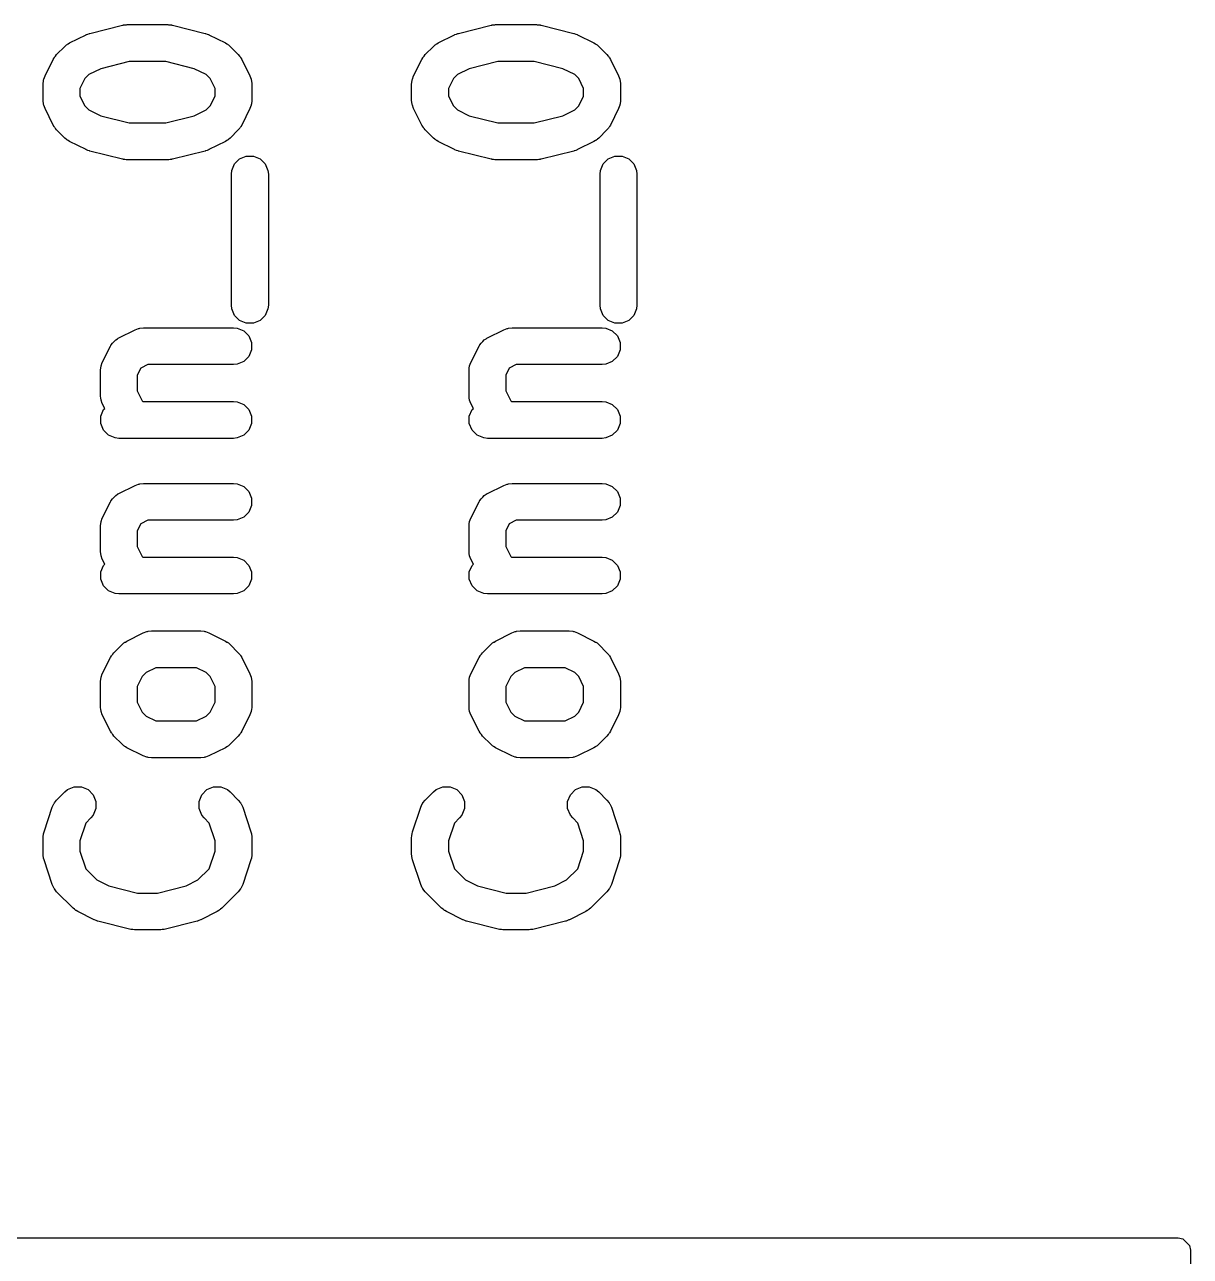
# Model space of a CAD drawing. Extents: x 0.5 to 3.33, y -7.81 to -5.91.
# Drawn here: x 2.853 to 3.0398, y -6.8079 to -6.6106 of the extents above; entities that cross this region are included whole.
import ezdxf

# ---------------------------------------------------------------- set-up
doc = ezdxf.new("R2010")
doc.units = 0
doc.header["$MEASUREMENT"] = 0
doc.layers.add('BLACK', color=7, linetype='CONTINUOUS')

msp = doc.modelspace()

# ---------------------------------------------------------------- linework, layer by layer
at = {"layer": 'BLACK', "linetype": 'CONTINUOUS'}
for p, q in [((2.86343, -6.61196), (2.86868, -6.61065)), ((2.86868, -6.61065), (2.86878, -6.61064)), ((2.86878, -6.61064), (2.86882, -6.61062)), ((2.86882, -6.61062), (2.86904, -6.6106)), ((2.86904, -6.6106), (2.86925, -6.61057)), ((2.86925, -6.61057), (2.8693, -6.61057)), ((2.8693, -6.61057), (2.8694, -6.61056)), ((2.8694, -6.61056), (2.87596, -6.61056)), ((2.87596, -6.61056), (2.87606, -6.61057)), ((2.87606, -6.61057), (2.8761, -6.61057)), ((2.8761, -6.61057), (2.87632, -6.6106)), ((2.87632, -6.6106), (2.87654, -6.61062)), ((2.87654, -6.61062), (2.87658, -6.61064)), ((2.87658, -6.61064), (2.87668, -6.61065)), ((2.87668, -6.61065), (2.88192, -6.61196)), ((2.92249, -6.61196), (2.92774, -6.61065)), ((2.92774, -6.61065), (2.92784, -6.61064)), ((2.92784, -6.61064), (2.92788, -6.61062)), ((2.92788, -6.61062), (2.92809, -6.6106)), ((2.92809, -6.6106), (2.92831, -6.61057)), ((2.92831, -6.61057), (2.92835, -6.61057)), ((2.92835, -6.61057), (2.92845, -6.61056)), ((2.92845, -6.61056), (2.93501, -6.61056)), ((2.93501, -6.61056), (2.93511, -6.61057)), ((2.93511, -6.61057), (2.93516, -6.61057)), ((2.93516, -6.61057), (2.93537, -6.6106)), ((2.93537, -6.6106), (2.93559, -6.61062)), ((2.93559, -6.61062), (2.93563, -6.61064)), ((2.93563, -6.61064), (2.93573, -6.61065)), ((2.93573, -6.61065), (2.94098, -6.61196)), ((2.85966, -6.61387), (2.85971, -6.61381)), ((2.85971, -6.61381), (2.8598, -6.61375)), ((2.8598, -6.61375), (2.85988, -6.61369)), ((2.85988, -6.61369), (2.85996, -6.61366)), ((2.85996, -6.61366), (2.8602, -6.6135)), ((2.8602, -6.6135), (2.86283, -6.61219)), ((2.86283, -6.61219), (2.86287, -6.61217)), ((2.86287, -6.61217), (2.86289, -6.61216)), ((2.86289, -6.61216), (2.86313, -6.61207)), ((2.86313, -6.61207), (2.86337, -6.61198)), ((2.86337, -6.61198), (2.86339, -6.61198)), ((2.86339, -6.61198), (2.86343, -6.61196)), ((2.88192, -6.61196), (2.88197, -6.61198)), ((2.88197, -6.61198), (2.88199, -6.61198)), ((2.88199, -6.61198), (2.88223, -6.61207)), ((2.88223, -6.61207), (2.88247, -6.61216)), ((2.88247, -6.61216), (2.88249, -6.61217)), ((2.88249, -6.61217), (2.88253, -6.61219)), ((2.88253, -6.61219), (2.88515, -6.6135)), ((2.88515, -6.6135), (2.8854, -6.61366)), ((2.8854, -6.61366), (2.88547, -6.61369)), ((2.88547, -6.61369), (2.88555, -6.61375)), ((2.88555, -6.61375), (2.88564, -6.61381)), ((2.88564, -6.61381), (2.88569, -6.61387)), ((2.91872, -6.61387), (2.91877, -6.61381)), ((2.91877, -6.61381), (2.91886, -6.61375)), ((2.91886, -6.61375), (2.91894, -6.61369)), ((2.91894, -6.61369), (2.91901, -6.61366)), ((2.91901, -6.61366), (2.91926, -6.6135)), ((2.91926, -6.6135), (2.92188, -6.61219)), ((2.92188, -6.61219), (2.92192, -6.61217)), ((2.92192, -6.61217), (2.92194, -6.61216)), ((2.92194, -6.61216), (2.92218, -6.61207)), ((2.92218, -6.61207), (2.92242, -6.61198)), ((2.92242, -6.61198), (2.92244, -6.61198)), ((2.92244, -6.61198), (2.92249, -6.61196)), ((2.94098, -6.61196), (2.94102, -6.61198)), ((2.94102, -6.61198), (2.94104, -6.61198)), ((2.94104, -6.61198), (2.94128, -6.61207)), ((2.94128, -6.61207), (2.94152, -6.61216)), ((2.94152, -6.61216), (2.94154, -6.61217)), ((2.94154, -6.61217), (2.94158, -6.61219)), ((2.94158, -6.61219), (2.94421, -6.6135)), ((2.94421, -6.6135), (2.94446, -6.61366)), ((2.94446, -6.61366), (2.94453, -6.61369)), ((2.94453, -6.61369), (2.94461, -6.61375)), ((2.94461, -6.61375), (2.9447, -6.61381)), ((2.9447, -6.61381), (2.94475, -6.61387)), ((2.85776, -6.61581), (2.85782, -6.61573)), ((2.85782, -6.61573), (2.85788, -6.61564)), ((2.85788, -6.61564), (2.85794, -6.61559)), ((2.85794, -6.61559), (2.85812, -6.61537)), ((2.85812, -6.61537), (2.85944, -6.61405)), ((2.85944, -6.61405), (2.85966, -6.61387)), ((2.88569, -6.61387), (2.88592, -6.61405)), ((2.88592, -6.61405), (2.88723, -6.61537)), ((2.88723, -6.61537), (2.88742, -6.61559)), ((2.88742, -6.61559), (2.88748, -6.61564)), ((2.88748, -6.61564), (2.88753, -6.61573)), ((2.88753, -6.61573), (2.8876, -6.61581)), ((2.91681, -6.61581), (2.91688, -6.61573)), ((2.91688, -6.61573), (2.91693, -6.61564)), ((2.91693, -6.61564), (2.91699, -6.61559)), ((2.91699, -6.61559), (2.91718, -6.61537)), ((2.91718, -6.61537), (2.91849, -6.61405)), ((2.91849, -6.61405), (2.91872, -6.61387)), ((2.94475, -6.61387), (2.94498, -6.61405)), ((2.94498, -6.61405), (2.94629, -6.61537)), ((2.94629, -6.61537), (2.94647, -6.61559)), ((2.94647, -6.61559), (2.94653, -6.61564)), ((2.94653, -6.61564), (2.94659, -6.61573)), ((2.94659, -6.61573), (2.94666, -6.61581)), ((2.85626, -6.61876), (2.85757, -6.61613)), ((2.85757, -6.61613), (2.85773, -6.61589)), ((2.85773, -6.61589), (2.85776, -6.61581)), ((2.86518, -6.61762), (2.86327, -6.61857)), ((2.86976, -6.61647), (2.86518, -6.61762)), ((2.8756, -6.61647), (2.86976, -6.61647)), ((2.88018, -6.61762), (2.8756, -6.61647)), ((2.88208, -6.61857), (2.88018, -6.61762)), ((2.8876, -6.61581), (2.88763, -6.61589)), ((2.88763, -6.61589), (2.88779, -6.61613)), ((2.88779, -6.61613), (2.8891, -6.61876)), ((2.91531, -6.61876), (2.91663, -6.61613)), ((2.91663, -6.61613), (2.91678, -6.61589)), ((2.91678, -6.61589), (2.91681, -6.61581)), ((2.92423, -6.61762), (2.92233, -6.61857)), ((2.92882, -6.61647), (2.92423, -6.61762)), ((2.93465, -6.61647), (2.92882, -6.61647)), ((2.93923, -6.61762), (2.93465, -6.61647)), ((2.94114, -6.61857), (2.93923, -6.61762)), ((2.94666, -6.61581), (2.94669, -6.61589)), ((2.94669, -6.61589), (2.94684, -6.61613)), ((2.94684, -6.61613), (2.94815, -6.61876)), ((2.85595, -6.62008), (2.856, -6.6195)), ((2.856, -6.6195), (2.85604, -6.6194)), ((2.85604, -6.6194), (2.85605, -6.6193)), ((2.85605, -6.6193), (2.85626, -6.61876)), ((2.86264, -6.6192), (2.86185, -6.62078)), ((2.86327, -6.61857), (2.86264, -6.6192)), ((2.88272, -6.6192), (2.88208, -6.61857)), ((2.88351, -6.62078), (2.88272, -6.6192)), ((2.8891, -6.61876), (2.88931, -6.6193)), ((2.88931, -6.6193), (2.88931, -6.6194)), ((2.88931, -6.6194), (2.88935, -6.6195)), ((2.88935, -6.6195), (2.88941, -6.62008)), ((2.915, -6.62008), (2.91506, -6.6195)), ((2.91506, -6.6195), (2.9151, -6.6194)), ((2.9151, -6.6194), (2.91511, -6.6193)), ((2.91511, -6.6193), (2.91531, -6.61876)), ((2.92169, -6.6192), (2.92091, -6.62078)), ((2.92233, -6.61857), (2.92169, -6.6192)), ((2.94177, -6.6192), (2.94114, -6.61857)), ((2.94256, -6.62078), (2.94177, -6.6192)), ((2.94815, -6.61876), (2.94836, -6.6193)), ((2.94836, -6.6193), (2.94837, -6.6194)), ((2.94837, -6.6194), (2.94841, -6.6195)), ((2.94841, -6.6195), (2.94847, -6.62008)), ((2.85595, -6.6227), (2.85595, -6.62008)), ((2.86185, -6.62078), (2.86185, -6.62201)), ((2.88351, -6.62201), (2.88351, -6.62078)), ((2.88941, -6.62008), (2.88941, -6.6227)), ((2.915, -6.6227), (2.915, -6.62008)), ((2.92091, -6.62078), (2.92091, -6.62201)), ((2.94256, -6.62201), (2.94256, -6.62078)), ((2.94847, -6.62008), (2.94847, -6.6227)), ((2.856, -6.62328), (2.85595, -6.6227)), ((2.85604, -6.62338), (2.856, -6.62328)), ((2.85605, -6.62348), (2.85604, -6.62338)), ((2.85626, -6.62402), (2.85605, -6.62348)), ((2.86185, -6.62201), (2.86264, -6.62358)), ((2.86264, -6.62358), (2.86327, -6.62421)), ((2.88208, -6.62421), (2.88272, -6.62358)), ((2.88272, -6.62358), (2.88351, -6.62201)), ((2.88931, -6.62348), (2.8891, -6.62402)), ((2.88935, -6.62328), (2.88931, -6.62338)), ((2.88931, -6.62338), (2.88931, -6.62348)), ((2.88941, -6.6227), (2.88935, -6.62328)), ((2.91506, -6.62328), (2.915, -6.6227)), ((2.9151, -6.62338), (2.91506, -6.62328)), ((2.91511, -6.62348), (2.9151, -6.62338)), ((2.91531, -6.62402), (2.91511, -6.62348)), ((2.92091, -6.62201), (2.92169, -6.62358)), ((2.92169, -6.62358), (2.92233, -6.62421)), ((2.94114, -6.62421), (2.94177, -6.62358)), ((2.94177, -6.62358), (2.94256, -6.62201)), ((2.94836, -6.62348), (2.94815, -6.62402)), ((2.94837, -6.62338), (2.94836, -6.62348)), ((2.94841, -6.62328), (2.94837, -6.62338)), ((2.94847, -6.6227), (2.94841, -6.62328)), ((2.85757, -6.62665), (2.85626, -6.62402)), ((2.86327, -6.62421), (2.86518, -6.62517)), ((2.86518, -6.62517), (2.86976, -6.62631)), ((2.8756, -6.62631), (2.88018, -6.62517)), ((2.88018, -6.62517), (2.88208, -6.62421)), ((2.8891, -6.62402), (2.88779, -6.62665)), ((2.91663, -6.62665), (2.91531, -6.62402)), ((2.92233, -6.62421), (2.92423, -6.62517)), ((2.92423, -6.62517), (2.92882, -6.62631)), ((2.93465, -6.62631), (2.93923, -6.62517)), ((2.93923, -6.62517), (2.94114, -6.62421)), ((2.94815, -6.62402), (2.94684, -6.62665)), ((2.85773, -6.6269), (2.85757, -6.62665)), ((2.85776, -6.62697), (2.85773, -6.6269)), ((2.85782, -6.62705), (2.85776, -6.62697)), ((2.85788, -6.62714), (2.85782, -6.62705)), ((2.85794, -6.62719), (2.85788, -6.62714)), ((2.85812, -6.62742), (2.85794, -6.62719)), ((2.85944, -6.62873), (2.85812, -6.62742)), ((2.86976, -6.62631), (2.8756, -6.62631)), ((2.88723, -6.62742), (2.88592, -6.62873)), ((2.88742, -6.62719), (2.88723, -6.62742)), ((2.88748, -6.62714), (2.88742, -6.62719)), ((2.88753, -6.62705), (2.88748, -6.62714)), ((2.8876, -6.62697), (2.88753, -6.62705)), ((2.88763, -6.6269), (2.8876, -6.62697)), ((2.88779, -6.62665), (2.88763, -6.6269)), ((2.91678, -6.6269), (2.91663, -6.62665)), ((2.91681, -6.62697), (2.91678, -6.6269)), ((2.91688, -6.62705), (2.91681, -6.62697)), ((2.91693, -6.62714), (2.91688, -6.62705)), ((2.91699, -6.62719), (2.91693, -6.62714)), ((2.91718, -6.62742), (2.91699, -6.62719)), ((2.91849, -6.62873), (2.91718, -6.62742)), ((2.92882, -6.62631), (2.93465, -6.62631)), ((2.94629, -6.62742), (2.94498, -6.62873)), ((2.94647, -6.62719), (2.94629, -6.62742)), ((2.94653, -6.62714), (2.94647, -6.62719)), ((2.94659, -6.62705), (2.94653, -6.62714)), ((2.94666, -6.62697), (2.94659, -6.62705)), ((2.94669, -6.6269), (2.94666, -6.62697)), ((2.94684, -6.62665), (2.94669, -6.6269)), ((2.85966, -6.62891), (2.85944, -6.62873)), ((2.85971, -6.62897), (2.85966, -6.62891)), ((2.8598, -6.62903), (2.85971, -6.62897)), ((2.85988, -6.6291), (2.8598, -6.62903)), ((2.85996, -6.62913), (2.85988, -6.6291)), ((2.8602, -6.62928), (2.85996, -6.62913)), ((2.86283, -6.63059), (2.8602, -6.62928)), ((2.88515, -6.62928), (2.88253, -6.63059)), ((2.8854, -6.62913), (2.88515, -6.62928)), ((2.88547, -6.6291), (2.8854, -6.62913)), ((2.88555, -6.62903), (2.88547, -6.6291)), ((2.88564, -6.62897), (2.88555, -6.62903)), ((2.88569, -6.62891), (2.88564, -6.62897)), ((2.88592, -6.62873), (2.88569, -6.62891)), ((2.91872, -6.62891), (2.91849, -6.62873)), ((2.91877, -6.62897), (2.91872, -6.62891)), ((2.91886, -6.62903), (2.91877, -6.62897)), ((2.91894, -6.6291), (2.91886, -6.62903)), ((2.91901, -6.62913), (2.91894, -6.6291)), ((2.91926, -6.62928), (2.91901, -6.62913)), ((2.92188, -6.63059), (2.91926, -6.62928)), ((2.94421, -6.62928), (2.94158, -6.63059)), ((2.94446, -6.62913), (2.94421, -6.62928)), ((2.94453, -6.6291), (2.94446, -6.62913)), ((2.94461, -6.62903), (2.94453, -6.6291)), ((2.9447, -6.62897), (2.94461, -6.62903)), ((2.94475, -6.62891), (2.9447, -6.62897)), ((2.94498, -6.62873), (2.94475, -6.62891)), ((2.86287, -6.63061), (2.86283, -6.63059)), ((2.86289, -6.63062), (2.86287, -6.63061)), ((2.86313, -6.63071), (2.86289, -6.63062)), ((2.86337, -6.6308), (2.86313, -6.63071)), ((2.86339, -6.6308), (2.86337, -6.6308)), ((2.86343, -6.63082), (2.86339, -6.6308)), ((2.86868, -6.63213), (2.86343, -6.63082)), ((2.88192, -6.63082), (2.87668, -6.63213)), ((2.88197, -6.6308), (2.88192, -6.63082)), ((2.88199, -6.6308), (2.88197, -6.6308)), ((2.88223, -6.63071), (2.88199, -6.6308)), ((2.88247, -6.63062), (2.88223, -6.63071)), ((2.88249, -6.63061), (2.88247, -6.63062)), ((2.88253, -6.63059), (2.88249, -6.63061)), ((2.92192, -6.63061), (2.92188, -6.63059)), ((2.92194, -6.63062), (2.92192, -6.63061)), ((2.92218, -6.63071), (2.92194, -6.63062)), ((2.92242, -6.6308), (2.92218, -6.63071)), ((2.92244, -6.6308), (2.92242, -6.6308)), ((2.92249, -6.63082), (2.92244, -6.6308)), ((2.92774, -6.63213), (2.92249, -6.63082)), ((2.94098, -6.63082), (2.93573, -6.63213)), ((2.94102, -6.6308), (2.94098, -6.63082)), ((2.94104, -6.6308), (2.94102, -6.6308)), ((2.94128, -6.63071), (2.94104, -6.6308)), ((2.94152, -6.63062), (2.94128, -6.63071)), ((2.94154, -6.63061), (2.94152, -6.63062)), ((2.94158, -6.63059), (2.94154, -6.63061)), ((2.86878, -6.63214), (2.86868, -6.63213)), ((2.86882, -6.63216), (2.86878, -6.63214)), ((2.86904, -6.63218), (2.86882, -6.63216)), ((2.86925, -6.63221), (2.86904, -6.63218)), ((2.8693, -6.63221), (2.86925, -6.63221)), ((2.8694, -6.63222), (2.8693, -6.63221)), ((2.87596, -6.63222), (2.8694, -6.63222)), ((2.87606, -6.63221), (2.87596, -6.63222)), ((2.8761, -6.63221), (2.87606, -6.63221)), ((2.87632, -6.63218), (2.8761, -6.63221)), ((2.87654, -6.63216), (2.87632, -6.63218)), ((2.87658, -6.63214), (2.87654, -6.63216)), ((2.87668, -6.63213), (2.87658, -6.63214)), ((2.88619, -6.63394), (2.88663, -6.63287)), ((2.88663, -6.63287), (2.88744, -6.63206)), ((2.88744, -6.63206), (2.88851, -6.63162)), ((2.88851, -6.63162), (2.88966, -6.63162)), ((2.88966, -6.63162), (2.89072, -6.63206)), ((2.89072, -6.63206), (2.89154, -6.63287)), ((2.89154, -6.63287), (2.89198, -6.63394)), ((2.92784, -6.63214), (2.92774, -6.63213)), ((2.92788, -6.63216), (2.92784, -6.63214)), ((2.92809, -6.63218), (2.92788, -6.63216)), ((2.92831, -6.63221), (2.92809, -6.63218)), ((2.92835, -6.63221), (2.92831, -6.63221)), ((2.92845, -6.63222), (2.92835, -6.63221)), ((2.93501, -6.63222), (2.92845, -6.63222)), ((2.93511, -6.63221), (2.93501, -6.63222)), ((2.93516, -6.63221), (2.93511, -6.63221)), ((2.93537, -6.63218), (2.93516, -6.63221)), ((2.93559, -6.63216), (2.93537, -6.63218)), ((2.93563, -6.63214), (2.93559, -6.63216)), ((2.93573, -6.63213), (2.93563, -6.63214)), ((2.94524, -6.63394), (2.94568, -6.63287)), ((2.94568, -6.63287), (2.9465, -6.63206)), ((2.9465, -6.63206), (2.94756, -6.63162)), ((2.94756, -6.63162), (2.94871, -6.63162)), ((2.94871, -6.63162), (2.94978, -6.63206)), ((2.94978, -6.63206), (2.95059, -6.63287)), ((2.95059, -6.63287), (2.95103, -6.63394)), ((2.88613, -6.63451), (2.88619, -6.63394)), ((2.88613, -6.65551), (2.88613, -6.63451)), ((2.89198, -6.63394), (2.89204, -6.63451)), ((2.89204, -6.63451), (2.89204, -6.65551)), ((2.94519, -6.63451), (2.94524, -6.63394)), ((2.94519, -6.65551), (2.94519, -6.63451)), ((2.95103, -6.63394), (2.95109, -6.63451)), ((2.95109, -6.63451), (2.95109, -6.65551)), ((2.88619, -6.65609), (2.88613, -6.65551)), ((2.88663, -6.65715), (2.88619, -6.65609)), ((2.88744, -6.65797), (2.88663, -6.65715)), ((2.89154, -6.65715), (2.89072, -6.65797)), ((2.89198, -6.65609), (2.89154, -6.65715)), ((2.89204, -6.65551), (2.89198, -6.65609)), ((2.94524, -6.65609), (2.94519, -6.65551)), ((2.94568, -6.65715), (2.94524, -6.65609)), ((2.9465, -6.65797), (2.94568, -6.65715)), ((2.95059, -6.65715), (2.94978, -6.65797)), ((2.95103, -6.65609), (2.95059, -6.65715)), ((2.95109, -6.65551), (2.95103, -6.65609)), ((2.87135, -6.65922), (2.87145, -6.65918)), ((2.87145, -6.65918), (2.87202, -6.65912)), ((2.87202, -6.65912), (2.88646, -6.65912)), ((2.88646, -6.65912), (2.88703, -6.65918)), ((2.88703, -6.65918), (2.8881, -6.65962)), ((2.88851, -6.65841), (2.88744, -6.65797)), ((2.88966, -6.65841), (2.88851, -6.65841)), ((2.89072, -6.65797), (2.88966, -6.65841)), ((2.9304, -6.65922), (2.9305, -6.65918)), ((2.9305, -6.65918), (2.93108, -6.65912)), ((2.93108, -6.65912), (2.94551, -6.65912)), ((2.94551, -6.65912), (2.94609, -6.65918)), ((2.94609, -6.65918), (2.94715, -6.65962)), ((2.94756, -6.65841), (2.9465, -6.65797)), ((2.94871, -6.65841), (2.94756, -6.65841)), ((2.94978, -6.65797), (2.94871, -6.65841)), ((2.86734, -6.66133), (2.86759, -6.66105)), ((2.86759, -6.66105), (2.86788, -6.66087)), ((2.86788, -6.66087), (2.86794, -6.66082)), ((2.86794, -6.66082), (2.86798, -6.66081)), ((2.86798, -6.66081), (2.86808, -6.66074)), ((2.86808, -6.66074), (2.8707, -6.65943)), ((2.8707, -6.65943), (2.87124, -6.65923)), ((2.87124, -6.65923), (2.87135, -6.65922)), ((2.8881, -6.65962), (2.88891, -6.66043)), ((2.88891, -6.66043), (2.88935, -6.6615)), ((2.9264, -6.66133), (2.92664, -6.66105)), ((2.92664, -6.66105), (2.92693, -6.66087)), ((2.92693, -6.66087), (2.92699, -6.66082)), ((2.92699, -6.66082), (2.92704, -6.66081)), ((2.92704, -6.66081), (2.92713, -6.66074)), ((2.92713, -6.66074), (2.92976, -6.65943)), ((2.92976, -6.65943), (2.9303, -6.65923)), ((2.9303, -6.65923), (2.9304, -6.65922)), ((2.94715, -6.65962), (2.94797, -6.66043)), ((2.94797, -6.66043), (2.94841, -6.6615)), ((2.86544, -6.66469), (2.86676, -6.66207)), ((2.86676, -6.66207), (2.86682, -6.66197)), ((2.86682, -6.66197), (2.86683, -6.66192)), ((2.86683, -6.66192), (2.86688, -6.66187)), ((2.86688, -6.66187), (2.86706, -6.66158)), ((2.86706, -6.66158), (2.86734, -6.66133)), ((2.88935, -6.66265), (2.88891, -6.66371)), ((2.88935, -6.6615), (2.88935, -6.66265)), ((2.9245, -6.66469), (2.92581, -6.66207)), ((2.92581, -6.66207), (2.92587, -6.66197)), ((2.92587, -6.66197), (2.92589, -6.66192)), ((2.92589, -6.66192), (2.92594, -6.66187)), ((2.92594, -6.66187), (2.92612, -6.66158)), ((2.92612, -6.66158), (2.9264, -6.66133)), ((2.94841, -6.66265), (2.94797, -6.66371)), ((2.94841, -6.6615), (2.94841, -6.66265)), ((2.86524, -6.66523), (2.86544, -6.66469)), ((2.87272, -6.66503), (2.8716, -6.66559)), ((2.88646, -6.66503), (2.87272, -6.66503)), ((2.88703, -6.66497), (2.88646, -6.66503)), ((2.8881, -6.66453), (2.88703, -6.66497)), ((2.88891, -6.66371), (2.8881, -6.66453)), ((2.92429, -6.66523), (2.9245, -6.66469)), ((2.93177, -6.66503), (2.93065, -6.66559)), ((2.94551, -6.66503), (2.93177, -6.66503)), ((2.94609, -6.66497), (2.94551, -6.66503)), ((2.94715, -6.66453), (2.94609, -6.66497)), ((2.94797, -6.66371), (2.94715, -6.66453)), ((2.86513, -6.66601), (2.86519, -6.66543)), ((2.86513, -6.66995), (2.86513, -6.66601)), ((2.86519, -6.66543), (2.86523, -6.66534)), ((2.86523, -6.66534), (2.86524, -6.66523)), ((2.8716, -6.66559), (2.87104, -6.66671)), ((2.87104, -6.66671), (2.87104, -6.66925)), ((2.92419, -6.66601), (2.92424, -6.66543)), ((2.92419, -6.66995), (2.92419, -6.66601)), ((2.92424, -6.66543), (2.92428, -6.66534)), ((2.92428, -6.66534), (2.92429, -6.66523)), ((2.93065, -6.66559), (2.93009, -6.66671)), ((2.93009, -6.66671), (2.93009, -6.66925)), ((2.86519, -6.67052), (2.86513, -6.66995)), ((2.86523, -6.67062), (2.86519, -6.67052)), ((2.86524, -6.67073), (2.86523, -6.67062)), ((2.86544, -6.67127), (2.86524, -6.67073)), ((2.87104, -6.66925), (2.87182, -6.67082)), ((2.87182, -6.67082), (2.87193, -6.67093)), ((2.87193, -6.67093), (2.88646, -6.67093)), ((2.88646, -6.67093), (2.88703, -6.67099)), ((2.88703, -6.67099), (2.8881, -6.67143)), ((2.92424, -6.67052), (2.92419, -6.66995)), ((2.92428, -6.67062), (2.92424, -6.67052)), ((2.92429, -6.67073), (2.92428, -6.67062)), ((2.9245, -6.67127), (2.92429, -6.67073)), ((2.93009, -6.66925), (2.93088, -6.67082)), ((2.93088, -6.67082), (2.93099, -6.67093)), ((2.93099, -6.67093), (2.94551, -6.67093)), ((2.94551, -6.67093), (2.94609, -6.67099)), ((2.94609, -6.67099), (2.94715, -6.67143)), ((2.86519, -6.67331), (2.86563, -6.67224)), ((2.86583, -6.67204), (2.86544, -6.67127)), ((2.86563, -6.67224), (2.86583, -6.67204)), ((2.8881, -6.67143), (2.88891, -6.67224)), ((2.88891, -6.67224), (2.88935, -6.67331)), ((2.92424, -6.67331), (2.92469, -6.67224)), ((2.92489, -6.67204), (2.9245, -6.67127)), ((2.92469, -6.67224), (2.92489, -6.67204)), ((2.94715, -6.67143), (2.94797, -6.67224)), ((2.94797, -6.67224), (2.94841, -6.67331)), ((2.86519, -6.67446), (2.86519, -6.67331)), ((2.86563, -6.67552), (2.86519, -6.67446)), ((2.88935, -6.67446), (2.88891, -6.67552)), ((2.88935, -6.67331), (2.88935, -6.67446)), ((2.92424, -6.67446), (2.92424, -6.67331)), ((2.92469, -6.67552), (2.92424, -6.67446)), ((2.94841, -6.67446), (2.94797, -6.67552)), ((2.94841, -6.67331), (2.94841, -6.67446)), ((2.86644, -6.67634), (2.86563, -6.67552)), ((2.86751, -6.67678), (2.86644, -6.67634)), ((2.86809, -6.67684), (2.86751, -6.67678)), ((2.88646, -6.67684), (2.86809, -6.67684)), ((2.88703, -6.67678), (2.88646, -6.67684)), ((2.8881, -6.67634), (2.88703, -6.67678)), ((2.88891, -6.67552), (2.8881, -6.67634)), ((2.9255, -6.67634), (2.92469, -6.67552)), ((2.92656, -6.67678), (2.9255, -6.67634)), ((2.92714, -6.67684), (2.92656, -6.67678)), ((2.94551, -6.67684), (2.92714, -6.67684)), ((2.94609, -6.67678), (2.94551, -6.67684)), ((2.94715, -6.67634), (2.94609, -6.67678)), ((2.94797, -6.67552), (2.94715, -6.67634)), ((2.86808, -6.68568), (2.8707, -6.68437)), ((2.8707, -6.68437), (2.87124, -6.68416)), ((2.87124, -6.68416), (2.87135, -6.68415)), ((2.87135, -6.68415), (2.87145, -6.68411)), ((2.87145, -6.68411), (2.87202, -6.68406)), ((2.87202, -6.68406), (2.88646, -6.68406)), ((2.88646, -6.68406), (2.88703, -6.68411)), ((2.88703, -6.68411), (2.8881, -6.68455)), ((2.8881, -6.68455), (2.88891, -6.68537)), ((2.92713, -6.68568), (2.92976, -6.68437)), ((2.92976, -6.68437), (2.9303, -6.68416)), ((2.9303, -6.68416), (2.9304, -6.68415)), ((2.9304, -6.68415), (2.9305, -6.68411)), ((2.9305, -6.68411), (2.93108, -6.68406)), ((2.93108, -6.68406), (2.94551, -6.68406)), ((2.94551, -6.68406), (2.94609, -6.68411)), ((2.94609, -6.68411), (2.94715, -6.68455)), ((2.94715, -6.68455), (2.94797, -6.68537)), ((2.86683, -6.68686), (2.86688, -6.6868)), ((2.86688, -6.6868), (2.86706, -6.68651)), ((2.86706, -6.68651), (2.86734, -6.68627)), ((2.86734, -6.68627), (2.86759, -6.68599)), ((2.86759, -6.68599), (2.86788, -6.6858)), ((2.86788, -6.6858), (2.86794, -6.68575)), ((2.86794, -6.68575), (2.86798, -6.68574)), ((2.86798, -6.68574), (2.86808, -6.68568)), ((2.88891, -6.68537), (2.88935, -6.68643)), ((2.88935, -6.68643), (2.88935, -6.68758)), ((2.92589, -6.68686), (2.92594, -6.6868)), ((2.92594, -6.6868), (2.92612, -6.68651)), ((2.92612, -6.68651), (2.9264, -6.68627)), ((2.9264, -6.68627), (2.92664, -6.68599)), ((2.92664, -6.68599), (2.92693, -6.6858)), ((2.92693, -6.6858), (2.92699, -6.68575)), ((2.92699, -6.68575), (2.92704, -6.68574)), ((2.92704, -6.68574), (2.92713, -6.68568)), ((2.94797, -6.68537), (2.94841, -6.68643)), ((2.94841, -6.68643), (2.94841, -6.68758)), ((2.86544, -6.68962), (2.86676, -6.687)), ((2.86676, -6.687), (2.86682, -6.6869)), ((2.86682, -6.6869), (2.86683, -6.68686)), ((2.88891, -6.68865), (2.8881, -6.68946)), ((2.88935, -6.68758), (2.88891, -6.68865)), ((2.9245, -6.68962), (2.92581, -6.687)), ((2.92581, -6.687), (2.92587, -6.6869)), ((2.92587, -6.6869), (2.92589, -6.68686)), ((2.94797, -6.68865), (2.94715, -6.68946)), ((2.94841, -6.68758), (2.94797, -6.68865)), ((2.86513, -6.69094), (2.86519, -6.69037)), ((2.86519, -6.69037), (2.86523, -6.69027)), ((2.86523, -6.69027), (2.86524, -6.69016)), ((2.86524, -6.69016), (2.86544, -6.68962)), ((2.8716, -6.69052), (2.87104, -6.69164)), ((2.87272, -6.68996), (2.8716, -6.69052)), ((2.88646, -6.68996), (2.87272, -6.68996)), ((2.88703, -6.6899), (2.88646, -6.68996)), ((2.8881, -6.68946), (2.88703, -6.6899)), ((2.92419, -6.69094), (2.92424, -6.69037)), ((2.92424, -6.69037), (2.92428, -6.69027)), ((2.92428, -6.69027), (2.92429, -6.69016)), ((2.92429, -6.69016), (2.9245, -6.68962)), ((2.93065, -6.69052), (2.93009, -6.69164)), ((2.93177, -6.68996), (2.93065, -6.69052)), ((2.94551, -6.68996), (2.93177, -6.68996)), ((2.94609, -6.6899), (2.94551, -6.68996)), ((2.94715, -6.68946), (2.94609, -6.6899)), ((2.86513, -6.69488), (2.86513, -6.69094)), ((2.87104, -6.69164), (2.87104, -6.69418)), ((2.92419, -6.69488), (2.92419, -6.69094)), ((2.93009, -6.69164), (2.93009, -6.69418)), ((2.87104, -6.69418), (2.87182, -6.69576)), ((2.93009, -6.69418), (2.93088, -6.69576)), ((2.86519, -6.69546), (2.86513, -6.69488)), ((2.86523, -6.69556), (2.86519, -6.69546)), ((2.86524, -6.69566), (2.86523, -6.69556)), ((2.86544, -6.6962), (2.86524, -6.69566)), ((2.86583, -6.69698), (2.86544, -6.6962)), ((2.87182, -6.69576), (2.87193, -6.69587)), ((2.87193, -6.69587), (2.88646, -6.69587)), ((2.88646, -6.69587), (2.88703, -6.69592)), ((2.88703, -6.69592), (2.8881, -6.69636)), ((2.8881, -6.69636), (2.88891, -6.69718)), ((2.92424, -6.69546), (2.92419, -6.69488)), ((2.92428, -6.69556), (2.92424, -6.69546)), ((2.92429, -6.69566), (2.92428, -6.69556)), ((2.9245, -6.6962), (2.92429, -6.69566)), ((2.92489, -6.69698), (2.9245, -6.6962)), ((2.93088, -6.69576), (2.93099, -6.69587)), ((2.93099, -6.69587), (2.94551, -6.69587)), ((2.94551, -6.69587), (2.94609, -6.69592)), ((2.94609, -6.69592), (2.94715, -6.69636)), ((2.94715, -6.69636), (2.94797, -6.69718)), ((2.86519, -6.69824), (2.86563, -6.69718)), ((2.86519, -6.69939), (2.86519, -6.69824)), ((2.86563, -6.69718), (2.86583, -6.69698)), ((2.88891, -6.69718), (2.88935, -6.69824)), ((2.88935, -6.69824), (2.88935, -6.69939)), ((2.92424, -6.69824), (2.92469, -6.69718)), ((2.92424, -6.69939), (2.92424, -6.69824)), ((2.92469, -6.69718), (2.92489, -6.69698)), ((2.94797, -6.69718), (2.94841, -6.69824)), ((2.94841, -6.69824), (2.94841, -6.69939)), ((2.86563, -6.70046), (2.86519, -6.69939)), ((2.86644, -6.70127), (2.86563, -6.70046)), ((2.88891, -6.70046), (2.8881, -6.70127)), ((2.88935, -6.69939), (2.88891, -6.70046)), ((2.92469, -6.70046), (2.92424, -6.69939)), ((2.9255, -6.70127), (2.92469, -6.70046)), ((2.94797, -6.70046), (2.94715, -6.70127)), ((2.94841, -6.69939), (2.94797, -6.70046)), ((2.86751, -6.70171), (2.86644, -6.70127)), ((2.86809, -6.70177), (2.86751, -6.70171)), ((2.88646, -6.70177), (2.86809, -6.70177)), ((2.88703, -6.70171), (2.88646, -6.70177)), ((2.8881, -6.70127), (2.88703, -6.70171)), ((2.92656, -6.70171), (2.9255, -6.70127)), ((2.92714, -6.70177), (2.92656, -6.70171)), ((2.94551, -6.70177), (2.92714, -6.70177)), ((2.94609, -6.70171), (2.94551, -6.70177)), ((2.94715, -6.70127), (2.94609, -6.70171)), ((2.86939, -6.7093), (2.87201, -6.70799)), ((2.87201, -6.70799), (2.87255, -6.70778)), ((2.87255, -6.70778), (2.87266, -6.70777)), ((2.87266, -6.70777), (2.87276, -6.70773)), ((2.87276, -6.70773), (2.87333, -6.70768)), ((2.87333, -6.70768), (2.88121, -6.70768)), ((2.88121, -6.70768), (2.88178, -6.70773)), ((2.88178, -6.70773), (2.88188, -6.70777)), ((2.88188, -6.70777), (2.88199, -6.70778)), ((2.88199, -6.70778), (2.88253, -6.70799)), ((2.88253, -6.70799), (2.88515, -6.7093)), ((2.92844, -6.7093), (2.93107, -6.70799)), ((2.93107, -6.70799), (2.93161, -6.70778)), ((2.93161, -6.70778), (2.93172, -6.70777)), ((2.93172, -6.70777), (2.93181, -6.70773)), ((2.93181, -6.70773), (2.93239, -6.70768)), ((2.93239, -6.70768), (2.94026, -6.70768)), ((2.94026, -6.70768), (2.94084, -6.70773)), ((2.94084, -6.70773), (2.94094, -6.70777)), ((2.94094, -6.70777), (2.94104, -6.70778)), ((2.94104, -6.70778), (2.94158, -6.70799)), ((2.94158, -6.70799), (2.94421, -6.7093)), ((2.86731, -6.71117), (2.86862, -6.70985)), ((2.86862, -6.70985), (2.86885, -6.70967)), ((2.86885, -6.70967), (2.8689, -6.70961)), ((2.8689, -6.70961), (2.86899, -6.70955)), ((2.86899, -6.70955), (2.86907, -6.70949)), ((2.86907, -6.70949), (2.86914, -6.70946)), ((2.86914, -6.70946), (2.86939, -6.7093)), ((2.88515, -6.7093), (2.8854, -6.70946)), ((2.8854, -6.70946), (2.88547, -6.70949)), ((2.88547, -6.70949), (2.88555, -6.70955)), ((2.88555, -6.70955), (2.88564, -6.70961)), ((2.88564, -6.70961), (2.88569, -6.70967)), ((2.88569, -6.70967), (2.88592, -6.70985)), ((2.88592, -6.70985), (2.88723, -6.71117)), ((2.92636, -6.71117), (2.92768, -6.70985)), ((2.92768, -6.70985), (2.9279, -6.70967)), ((2.9279, -6.70967), (2.92795, -6.70961)), ((2.92795, -6.70961), (2.92804, -6.70955)), ((2.92804, -6.70955), (2.92812, -6.70949)), ((2.92812, -6.70949), (2.9282, -6.70946)), ((2.9282, -6.70946), (2.92844, -6.7093)), ((2.94421, -6.7093), (2.94446, -6.70946)), ((2.94446, -6.70946), (2.94453, -6.70949)), ((2.94453, -6.70949), (2.94461, -6.70955)), ((2.94461, -6.70955), (2.9447, -6.70961)), ((2.9447, -6.70961), (2.94475, -6.70967)), ((2.94475, -6.70967), (2.94498, -6.70985)), ((2.94498, -6.70985), (2.94629, -6.71117)), ((2.86544, -6.71456), (2.86676, -6.71193)), ((2.86676, -6.71193), (2.86691, -6.71169)), ((2.86691, -6.71169), (2.86694, -6.71161)), ((2.86694, -6.71161), (2.86701, -6.71153)), ((2.86701, -6.71153), (2.86706, -6.71144)), ((2.86706, -6.71144), (2.86712, -6.71139)), ((2.86712, -6.71139), (2.86731, -6.71117)), ((2.88723, -6.71117), (2.88742, -6.71139)), ((2.88742, -6.71139), (2.88748, -6.71144)), ((2.88748, -6.71144), (2.88753, -6.71153)), ((2.88753, -6.71153), (2.8876, -6.71161)), ((2.8876, -6.71161), (2.88763, -6.71169)), ((2.88763, -6.71169), (2.88779, -6.71193)), ((2.88779, -6.71193), (2.8891, -6.71456)), ((2.9245, -6.71456), (2.92581, -6.71193)), ((2.92581, -6.71193), (2.92597, -6.71169)), ((2.92597, -6.71169), (2.926, -6.71161)), ((2.926, -6.71161), (2.92606, -6.71153)), ((2.92606, -6.71153), (2.92612, -6.71144)), ((2.92612, -6.71144), (2.92618, -6.71139)), ((2.92618, -6.71139), (2.92636, -6.71117)), ((2.94629, -6.71117), (2.94647, -6.71139)), ((2.94647, -6.71139), (2.94653, -6.71144)), ((2.94653, -6.71144), (2.94659, -6.71153)), ((2.94659, -6.71153), (2.94666, -6.71161)), ((2.94666, -6.71161), (2.94669, -6.71169)), ((2.94669, -6.71169), (2.94684, -6.71193)), ((2.94684, -6.71193), (2.94815, -6.71456)), ((2.87246, -6.71437), (2.87182, -6.715)), ((2.87403, -6.71358), (2.87246, -6.71437)), ((2.88051, -6.71358), (2.87403, -6.71358)), ((2.88208, -6.71437), (2.88051, -6.71358)), ((2.88272, -6.715), (2.88208, -6.71437)), ((2.93151, -6.71437), (2.93088, -6.715)), ((2.93309, -6.71358), (2.93151, -6.71437)), ((2.93957, -6.71358), (2.93309, -6.71358)), ((2.94114, -6.71437), (2.93957, -6.71358)), ((2.94177, -6.715), (2.94114, -6.71437)), ((2.86513, -6.71588), (2.86519, -6.7153)), ((2.86513, -6.71982), (2.86513, -6.71588)), ((2.86519, -6.7153), (2.86523, -6.71521)), ((2.86523, -6.71521), (2.86524, -6.7151)), ((2.86524, -6.7151), (2.86544, -6.71456)), ((2.87182, -6.715), (2.87104, -6.71658)), ((2.88351, -6.71658), (2.88272, -6.715)), ((2.8891, -6.71456), (2.88931, -6.7151)), ((2.88931, -6.7151), (2.88931, -6.71521)), ((2.88931, -6.71521), (2.88935, -6.7153)), ((2.88935, -6.7153), (2.88941, -6.71588)), ((2.88941, -6.71588), (2.88941, -6.71982)), ((2.92419, -6.71588), (2.92424, -6.7153)), ((2.92419, -6.71982), (2.92419, -6.71588)), ((2.92424, -6.7153), (2.92428, -6.71521)), ((2.92428, -6.71521), (2.92429, -6.7151)), ((2.92429, -6.7151), (2.9245, -6.71456)), ((2.93088, -6.715), (2.93009, -6.71658)), ((2.94256, -6.71658), (2.94177, -6.715)), ((2.94815, -6.71456), (2.94836, -6.7151)), ((2.94836, -6.7151), (2.94837, -6.71521)), ((2.94837, -6.71521), (2.94841, -6.7153)), ((2.94841, -6.7153), (2.94847, -6.71588)), ((2.94847, -6.71588), (2.94847, -6.71982)), ((2.87104, -6.71658), (2.87104, -6.71912)), ((2.88351, -6.71912), (2.88351, -6.71658)), ((2.93009, -6.71658), (2.93009, -6.71912)), ((2.94256, -6.71912), (2.94256, -6.71658)), ((2.86519, -6.72039), (2.86513, -6.71982)), ((2.87104, -6.71912), (2.87182, -6.72069)), ((2.88272, -6.72069), (2.88351, -6.71912)), ((2.88941, -6.71982), (2.88935, -6.72039)), ((2.92424, -6.72039), (2.92419, -6.71982)), ((2.93009, -6.71912), (2.93088, -6.72069)), ((2.94177, -6.72069), (2.94256, -6.71912)), ((2.94847, -6.71982), (2.94841, -6.72039)), ((2.86523, -6.72049), (2.86519, -6.72039)), ((2.86524, -6.7206), (2.86523, -6.72049)), ((2.86544, -6.72114), (2.86524, -6.7206)), ((2.86676, -6.72376), (2.86544, -6.72114)), ((2.87182, -6.72069), (2.87246, -6.72133)), ((2.87246, -6.72133), (2.87403, -6.72211)), ((2.87403, -6.72211), (2.88051, -6.72211)), ((2.88051, -6.72211), (2.88208, -6.72133)), ((2.88208, -6.72133), (2.88272, -6.72069)), ((2.8891, -6.72114), (2.88779, -6.72376)), ((2.88931, -6.7206), (2.8891, -6.72114)), ((2.88935, -6.72039), (2.88931, -6.72049)), ((2.88931, -6.72049), (2.88931, -6.7206)), ((2.92428, -6.72049), (2.92424, -6.72039)), ((2.92429, -6.7206), (2.92428, -6.72049)), ((2.9245, -6.72114), (2.92429, -6.7206)), ((2.92581, -6.72376), (2.9245, -6.72114)), ((2.93088, -6.72069), (2.93151, -6.72133)), ((2.93151, -6.72133), (2.93309, -6.72211)), ((2.93309, -6.72211), (2.93957, -6.72211)), ((2.93957, -6.72211), (2.94114, -6.72133)), ((2.94114, -6.72133), (2.94177, -6.72069)), ((2.94815, -6.72114), (2.94684, -6.72376)), ((2.94836, -6.7206), (2.94815, -6.72114)), ((2.94837, -6.72049), (2.94836, -6.7206)), ((2.94841, -6.72039), (2.94837, -6.72049)), ((2.86691, -6.72401), (2.86676, -6.72376)), ((2.86694, -6.72408), (2.86691, -6.72401)), ((2.86701, -6.72416), (2.86694, -6.72408)), ((2.86706, -6.72425), (2.86701, -6.72416)), ((2.86712, -6.7243), (2.86706, -6.72425)), ((2.86731, -6.72453), (2.86712, -6.7243)), ((2.88742, -6.7243), (2.88723, -6.72453)), ((2.88748, -6.72425), (2.88742, -6.7243)), ((2.88753, -6.72416), (2.88748, -6.72425)), ((2.8876, -6.72408), (2.88753, -6.72416)), ((2.88763, -6.72401), (2.8876, -6.72408)), ((2.88779, -6.72376), (2.88763, -6.72401)), ((2.92597, -6.72401), (2.92581, -6.72376)), ((2.926, -6.72408), (2.92597, -6.72401)), ((2.92606, -6.72416), (2.926, -6.72408)), ((2.92612, -6.72425), (2.92606, -6.72416)), ((2.92618, -6.7243), (2.92612, -6.72425)), ((2.92636, -6.72453), (2.92618, -6.7243)), ((2.94647, -6.7243), (2.94629, -6.72453)), ((2.94653, -6.72425), (2.94647, -6.7243)), ((2.94659, -6.72416), (2.94653, -6.72425)), ((2.94666, -6.72408), (2.94659, -6.72416)), ((2.94669, -6.72401), (2.94666, -6.72408)), ((2.94684, -6.72376), (2.94669, -6.72401)), ((2.86862, -6.72584), (2.86731, -6.72453)), ((2.86885, -6.72603), (2.86862, -6.72584)), ((2.8689, -6.72609), (2.86885, -6.72603)), ((2.86899, -6.72614), (2.8689, -6.72609)), ((2.86907, -6.72621), (2.86899, -6.72614)), ((2.86914, -6.72624), (2.86907, -6.72621)), ((2.86939, -6.72639), (2.86914, -6.72624)), ((2.8854, -6.72624), (2.88515, -6.72639)), ((2.88547, -6.72621), (2.8854, -6.72624)), ((2.88555, -6.72614), (2.88547, -6.72621)), ((2.88564, -6.72609), (2.88555, -6.72614)), ((2.88569, -6.72603), (2.88564, -6.72609)), ((2.88592, -6.72584), (2.88569, -6.72603)), ((2.88723, -6.72453), (2.88592, -6.72584)), ((2.92768, -6.72584), (2.92636, -6.72453)), ((2.9279, -6.72603), (2.92768, -6.72584)), ((2.92795, -6.72609), (2.9279, -6.72603)), ((2.92804, -6.72614), (2.92795, -6.72609)), ((2.92812, -6.72621), (2.92804, -6.72614)), ((2.9282, -6.72624), (2.92812, -6.72621)), ((2.92844, -6.72639), (2.9282, -6.72624)), ((2.94446, -6.72624), (2.94421, -6.72639)), ((2.94453, -6.72621), (2.94446, -6.72624)), ((2.94461, -6.72614), (2.94453, -6.72621)), ((2.9447, -6.72609), (2.94461, -6.72614)), ((2.94475, -6.72603), (2.9447, -6.72609)), ((2.94498, -6.72584), (2.94475, -6.72603)), ((2.94629, -6.72453), (2.94498, -6.72584)), ((2.87201, -6.72771), (2.86939, -6.72639)), ((2.87255, -6.72791), (2.87201, -6.72771)), ((2.87266, -6.72792), (2.87255, -6.72791)), ((2.87276, -6.72796), (2.87266, -6.72792)), ((2.87333, -6.72802), (2.87276, -6.72796)), ((2.88121, -6.72802), (2.87333, -6.72802)), ((2.88178, -6.72796), (2.88121, -6.72802)), ((2.88188, -6.72792), (2.88178, -6.72796)), ((2.88199, -6.72791), (2.88188, -6.72792)), ((2.88253, -6.72771), (2.88199, -6.72791)), ((2.88515, -6.72639), (2.88253, -6.72771)), ((2.93107, -6.72771), (2.92844, -6.72639)), ((2.93161, -6.72791), (2.93107, -6.72771)), ((2.93172, -6.72792), (2.93161, -6.72791)), ((2.93181, -6.72796), (2.93172, -6.72792)), ((2.93239, -6.72802), (2.93181, -6.72796)), ((2.94026, -6.72802), (2.93239, -6.72802)), ((2.94084, -6.72796), (2.94026, -6.72802)), ((2.94094, -6.72792), (2.94084, -6.72796)), ((2.94104, -6.72791), (2.94094, -6.72792)), ((2.94158, -6.72771), (2.94104, -6.72791)), ((2.94421, -6.72639), (2.94158, -6.72771)), ((2.85812, -6.73479), (2.85944, -6.73348)), ((2.85944, -6.73348), (2.85988, -6.73311)), ((2.85988, -6.73311), (2.86095, -6.73267)), ((2.86095, -6.73267), (2.8621, -6.73267)), ((2.8621, -6.73267), (2.86316, -6.73311)), ((2.86316, -6.73311), (2.86398, -6.73392)), ((2.86398, -6.73392), (2.86442, -6.73499)), ((2.88094, -6.73499), (2.88138, -6.73392)), ((2.88138, -6.73392), (2.88219, -6.73311)), ((2.88219, -6.73311), (2.88326, -6.73267)), ((2.88326, -6.73267), (2.88441, -6.73267)), ((2.88441, -6.73267), (2.88547, -6.73311)), ((2.88547, -6.73311), (2.88592, -6.73348)), ((2.88592, -6.73348), (2.88723, -6.73479)), ((2.91718, -6.73479), (2.91849, -6.73348)), ((2.91849, -6.73348), (2.91894, -6.73311)), ((2.91894, -6.73311), (2.92, -6.73267)), ((2.92, -6.73267), (2.92115, -6.73267)), ((2.92115, -6.73267), (2.92222, -6.73311)), ((2.92222, -6.73311), (2.92303, -6.73392)), ((2.92303, -6.73392), (2.92347, -6.73499)), ((2.93999, -6.73499), (2.94043, -6.73392)), ((2.94043, -6.73392), (2.94125, -6.73311)), ((2.94125, -6.73311), (2.94231, -6.73267)), ((2.94231, -6.73267), (2.94346, -6.73267)), ((2.94346, -6.73267), (2.94453, -6.73311)), ((2.94453, -6.73311), (2.94498, -6.73348)), ((2.94498, -6.73348), (2.94629, -6.73479)), ((2.8561, -6.73988), (2.85741, -6.73594)), ((2.85741, -6.73594), (2.85765, -6.73541)), ((2.85765, -6.73541), (2.85772, -6.73533)), ((2.85772, -6.73533), (2.85776, -6.73524)), ((2.85776, -6.73524), (2.85812, -6.73479)), ((2.86442, -6.73614), (2.86398, -6.7372)), ((2.86442, -6.73499), (2.86442, -6.73614)), ((2.88094, -6.73614), (2.88094, -6.73499)), ((2.88138, -6.7372), (2.88094, -6.73614)), ((2.88723, -6.73479), (2.8876, -6.73524)), ((2.8876, -6.73524), (2.88764, -6.73533)), ((2.88764, -6.73533), (2.88771, -6.73541)), ((2.88771, -6.73541), (2.88795, -6.73594)), ((2.88795, -6.73594), (2.88926, -6.73988)), ((2.91515, -6.73988), (2.91647, -6.73594)), ((2.91647, -6.73594), (2.9167, -6.73541)), ((2.9167, -6.73541), (2.91677, -6.73533)), ((2.91677, -6.73533), (2.91681, -6.73524)), ((2.91681, -6.73524), (2.91718, -6.73479)), ((2.92347, -6.73614), (2.92303, -6.7372)), ((2.92347, -6.73499), (2.92347, -6.73614)), ((2.93999, -6.73614), (2.93999, -6.73499)), ((2.94043, -6.7372), (2.93999, -6.73614)), ((2.94629, -6.73479), (2.94666, -6.73524)), ((2.94666, -6.73524), (2.9467, -6.73533)), ((2.9467, -6.73533), (2.94677, -6.73541)), ((2.94677, -6.73541), (2.947, -6.73594)), ((2.947, -6.73594), (2.94831, -6.73988)), ((2.86361, -6.73765), (2.86279, -6.73847)), ((2.86398, -6.7372), (2.86361, -6.73765)), ((2.88175, -6.73765), (2.88138, -6.7372)), ((2.88256, -6.73847), (2.88175, -6.73765)), ((2.92267, -6.73765), (2.92185, -6.73847)), ((2.92303, -6.7372), (2.92267, -6.73765)), ((2.9408, -6.73765), (2.94043, -6.7372)), ((2.94162, -6.73847), (2.9408, -6.73765)), ((2.85603, -6.74017), (2.8561, -6.73988)), ((2.86279, -6.73847), (2.86185, -6.74129)), ((2.88351, -6.74129), (2.88256, -6.73847)), ((2.88926, -6.73988), (2.88932, -6.74017)), ((2.91509, -6.74017), (2.91515, -6.73988)), ((2.92185, -6.73847), (2.92091, -6.74129)), ((2.94256, -6.74129), (2.94162, -6.73847)), ((2.94831, -6.73988), (2.94838, -6.74017)), ((2.85595, -6.74081), (2.85597, -6.74052)), ((2.85595, -6.74344), (2.85595, -6.74081)), ((2.85597, -6.74044), (2.85599, -6.74034)), ((2.85597, -6.74052), (2.85597, -6.74044)), ((2.85599, -6.74034), (2.856, -6.74024)), ((2.856, -6.74024), (2.85603, -6.74017)), ((2.86185, -6.74129), (2.86185, -6.74296)), ((2.88351, -6.74296), (2.88351, -6.74129)), ((2.88932, -6.74017), (2.88935, -6.74024)), ((2.88935, -6.74024), (2.88936, -6.74034)), ((2.88936, -6.74034), (2.88939, -6.74044)), ((2.88939, -6.74044), (2.88938, -6.74052)), ((2.88938, -6.74052), (2.88941, -6.74081)), ((2.88941, -6.74081), (2.88941, -6.74344)), ((2.915, -6.74081), (2.91503, -6.74052)), ((2.915, -6.74344), (2.915, -6.74081)), ((2.91502, -6.74044), (2.91505, -6.74034)), ((2.91503, -6.74052), (2.91502, -6.74044)), ((2.91505, -6.74034), (2.91506, -6.74024)), ((2.91506, -6.74024), (2.91509, -6.74017)), ((2.92091, -6.74129), (2.92091, -6.74296)), ((2.94256, -6.74296), (2.94256, -6.74129)), ((2.94838, -6.74017), (2.94841, -6.74024)), ((2.94841, -6.74024), (2.94842, -6.74034)), ((2.94842, -6.74034), (2.94844, -6.74044)), ((2.94844, -6.74044), (2.94844, -6.74052)), ((2.94844, -6.74052), (2.94847, -6.74081)), ((2.94847, -6.74081), (2.94847, -6.74344)), ((2.85597, -6.74373), (2.85595, -6.74344)), ((2.85597, -6.74381), (2.85597, -6.74373)), ((2.85599, -6.74391), (2.85597, -6.74381)), ((2.856, -6.74401), (2.85599, -6.74391)), ((2.85603, -6.74409), (2.856, -6.74401)), ((2.86185, -6.74296), (2.86279, -6.74578)), ((2.88256, -6.74578), (2.88351, -6.74296)), ((2.88935, -6.74401), (2.88932, -6.74409)), ((2.88936, -6.74391), (2.88935, -6.74401)), ((2.88939, -6.74381), (2.88936, -6.74391)), ((2.88941, -6.74344), (2.88938, -6.74373)), ((2.88938, -6.74373), (2.88939, -6.74381)), ((2.91503, -6.74373), (2.915, -6.74344)), ((2.91502, -6.74381), (2.91503, -6.74373)), ((2.91505, -6.74391), (2.91502, -6.74381)), ((2.91506, -6.74401), (2.91505, -6.74391)), ((2.91509, -6.74409), (2.91506, -6.74401)), ((2.92091, -6.74296), (2.92185, -6.74578)), ((2.94162, -6.74578), (2.94256, -6.74296)), ((2.94841, -6.74401), (2.94838, -6.74409)), ((2.94842, -6.74391), (2.94841, -6.74401)), ((2.94844, -6.74381), (2.94842, -6.74391)), ((2.94847, -6.74344), (2.94844, -6.74373)), ((2.94844, -6.74373), (2.94844, -6.74381)), ((2.8561, -6.74437), (2.85603, -6.74409)), ((2.85741, -6.74831), (2.8561, -6.74437)), ((2.86279, -6.74578), (2.86458, -6.74757)), ((2.88077, -6.74757), (2.88256, -6.74578)), ((2.88926, -6.74437), (2.88795, -6.74831)), ((2.88932, -6.74409), (2.88926, -6.74437)), ((2.91515, -6.74437), (2.91509, -6.74409)), ((2.91647, -6.74831), (2.91515, -6.74437)), ((2.92185, -6.74578), (2.92364, -6.74757)), ((2.93983, -6.74757), (2.94162, -6.74578)), ((2.94831, -6.74437), (2.947, -6.74831)), ((2.94838, -6.74409), (2.94831, -6.74437)), ((2.86458, -6.74757), (2.86649, -6.74853)), ((2.87887, -6.74853), (2.88077, -6.74757)), ((2.92364, -6.74757), (2.92555, -6.74853)), ((2.93792, -6.74853), (2.93983, -6.74757)), ((2.85765, -6.74884), (2.85741, -6.74831)), ((2.85772, -6.74892), (2.85765, -6.74884)), ((2.85776, -6.74902), (2.85772, -6.74892)), ((2.85812, -6.74946), (2.85776, -6.74902)), ((2.86075, -6.75209), (2.85812, -6.74946)), ((2.86649, -6.74853), (2.87107, -6.74967)), ((2.87107, -6.74967), (2.87428, -6.74967)), ((2.87428, -6.74967), (2.87887, -6.74853)), ((2.88723, -6.74946), (2.88461, -6.75209)), ((2.8876, -6.74902), (2.88723, -6.74946)), ((2.88764, -6.74892), (2.8876, -6.74902)), ((2.88771, -6.74884), (2.88764, -6.74892)), ((2.88795, -6.74831), (2.88771, -6.74884)), ((2.9167, -6.74884), (2.91647, -6.74831)), ((2.91677, -6.74892), (2.9167, -6.74884)), ((2.91681, -6.74902), (2.91677, -6.74892)), ((2.91718, -6.74946), (2.91681, -6.74902)), ((2.9198, -6.75209), (2.91718, -6.74946)), ((2.92555, -6.74853), (2.93013, -6.74967)), ((2.93013, -6.74967), (2.93334, -6.74967)), ((2.93334, -6.74967), (2.93792, -6.74853)), ((2.94629, -6.74946), (2.94366, -6.75209)), ((2.94666, -6.74902), (2.94629, -6.74946)), ((2.9467, -6.74892), (2.94666, -6.74902)), ((2.94677, -6.74884), (2.9467, -6.74892)), ((2.947, -6.74831), (2.94677, -6.74884)), ((2.86097, -6.75227), (2.86075, -6.75209)), ((2.86103, -6.75233), (2.86097, -6.75227)), ((2.86111, -6.75239), (2.86103, -6.75233)), ((2.8612, -6.75246), (2.86111, -6.75239)), ((2.86127, -6.75248), (2.8612, -6.75246)), ((2.86152, -6.75264), (2.86127, -6.75248)), ((2.86414, -6.75395), (2.86152, -6.75264)), ((2.88384, -6.75264), (2.88122, -6.75395)), ((2.88409, -6.75248), (2.88384, -6.75264)), ((2.88416, -6.75246), (2.88409, -6.75248)), ((2.88424, -6.75239), (2.88416, -6.75246)), ((2.88433, -6.75233), (2.88424, -6.75239)), ((2.88438, -6.75227), (2.88433, -6.75233)), ((2.88461, -6.75209), (2.88438, -6.75227)), ((2.92003, -6.75227), (2.9198, -6.75209)), ((2.92008, -6.75233), (2.92003, -6.75227)), ((2.92017, -6.75239), (2.92008, -6.75233)), ((2.92025, -6.75246), (2.92017, -6.75239)), ((2.92032, -6.75248), (2.92025, -6.75246)), ((2.92057, -6.75264), (2.92032, -6.75248)), ((2.9232, -6.75395), (2.92057, -6.75264)), ((2.9429, -6.75264), (2.94027, -6.75395)), ((2.94314, -6.75248), (2.9429, -6.75264)), ((2.94322, -6.75246), (2.94314, -6.75248)), ((2.9433, -6.75239), (2.94322, -6.75246)), ((2.94339, -6.75233), (2.9433, -6.75239)), ((2.94344, -6.75227), (2.94339, -6.75233)), ((2.94366, -6.75209), (2.94344, -6.75227)), ((2.86418, -6.75397), (2.86414, -6.75395)), ((2.8642, -6.75398), (2.86418, -6.75397)), ((2.86444, -6.75407), (2.8642, -6.75398)), ((2.86468, -6.75416), (2.86444, -6.75407)), ((2.8647, -6.75416), (2.86468, -6.75416)), ((2.86474, -6.75418), (2.8647, -6.75416)), ((2.86999, -6.75549), (2.86474, -6.75418)), ((2.87009, -6.7555), (2.86999, -6.75549)), ((2.87013, -6.75552), (2.87009, -6.7555)), ((2.87035, -6.75554), (2.87013, -6.75552)), ((2.87057, -6.75557), (2.87035, -6.75554)), ((2.87061, -6.75557), (2.87057, -6.75557)), ((2.87071, -6.75558), (2.87061, -6.75557)), ((2.87465, -6.75558), (2.87071, -6.75558)), ((2.87475, -6.75557), (2.87465, -6.75558)), ((2.87479, -6.75557), (2.87475, -6.75557)), ((2.87501, -6.75554), (2.87479, -6.75557)), ((2.87522, -6.75552), (2.87501, -6.75554)), ((2.87526, -6.7555), (2.87522, -6.75552)), ((2.87536, -6.75549), (2.87526, -6.7555)), ((2.88061, -6.75418), (2.87536, -6.75549)), ((2.88065, -6.75416), (2.88061, -6.75418)), ((2.88068, -6.75416), (2.88065, -6.75416)), ((2.88092, -6.75407), (2.88068, -6.75416)), ((2.88116, -6.75398), (2.88092, -6.75407)), ((2.88117, -6.75397), (2.88116, -6.75398)), ((2.88122, -6.75395), (2.88117, -6.75397)), ((2.92324, -6.75397), (2.9232, -6.75395)), ((2.92325, -6.75398), (2.92324, -6.75397)), ((2.9235, -6.75407), (2.92325, -6.75398)), ((2.92374, -6.75416), (2.9235, -6.75407)), ((2.92376, -6.75416), (2.92374, -6.75416)), ((2.9238, -6.75418), (2.92376, -6.75416)), ((2.92905, -6.75549), (2.9238, -6.75418)), ((2.92915, -6.7555), (2.92905, -6.75549)), ((2.92919, -6.75552), (2.92915, -6.7555)), ((2.92941, -6.75554), (2.92919, -6.75552)), ((2.92962, -6.75557), (2.92941, -6.75554)), ((2.92966, -6.75557), (2.92962, -6.75557)), ((2.92977, -6.75558), (2.92966, -6.75557)), ((2.9337, -6.75558), (2.92977, -6.75558)), ((2.9338, -6.75557), (2.9337, -6.75558)), ((2.93385, -6.75557), (2.9338, -6.75557)), ((2.93406, -6.75554), (2.93385, -6.75557)), ((2.93428, -6.75552), (2.93406, -6.75554)), ((2.93432, -6.7555), (2.93428, -6.75552)), ((2.93442, -6.75549), (2.93432, -6.7555)), ((2.93967, -6.75418), (2.93442, -6.75549)), ((2.93971, -6.75416), (2.93967, -6.75418)), ((2.93973, -6.75416), (2.93971, -6.75416)), ((2.93997, -6.75407), (2.93973, -6.75416)), ((2.94021, -6.75398), (2.93997, -6.75407)), ((2.94023, -6.75397), (2.94021, -6.75398)), ((2.94027, -6.75395), (2.94023, -6.75397)), ((2.41716, -6.80492), (3.0378, -6.80492)), ((3.0378, -6.80492), (3.03855, -6.80507)), ((3.03855, -6.80507), (3.03961, -6.80614)), ((3.03961, -6.80614), (3.03976, -6.80689)), ((3.03976, -6.80689), (3.03976, -7.54626))]:
    msp.add_line(p, q, dxfattribs=at)

doc.saveas('drawing.dxf')
